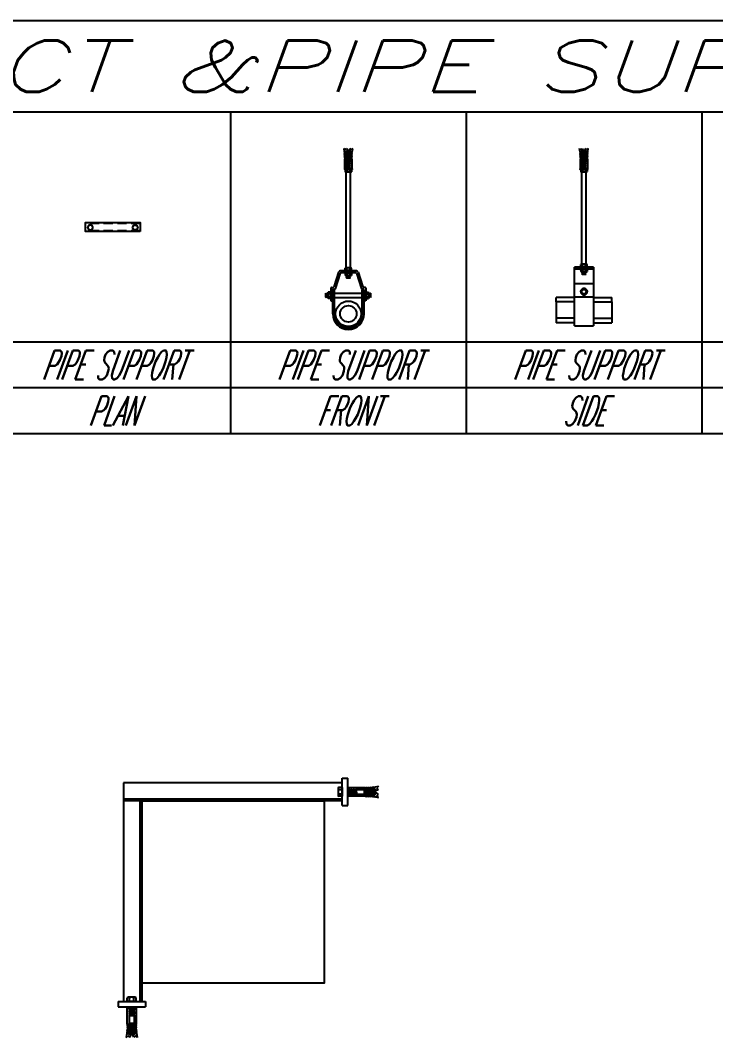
# Model space of a CAD drawing. Header units: millimetres. Extents: x -21221 to 1625077, y -149981 to 356550.
# Drawn here: x 298922 to 317987, y 91761 to 119668 of the extents above; entities that cross this region are included whole.
import ezdxf
from ezdxf.enums import TextEntityAlignment as Align

# ---------------------------------------------------------------- set-up
doc = ezdxf.new("R2010")
doc.units = ezdxf.units.MM
doc.header["$LTSCALE"] = 1000
doc.header["$MEASUREMENT"] = 0
doc.linetypes.add('HIDDEN', pattern=[0.375, 0.25, -0.125])
doc.layers.get('0').update_dxf_attribs({"linetype": 'CONTINUOUS'})
for name, color, linetype in [('DUCT', 3, 'CONTINUOUS'), ('SEC', 4, 'CONTINUOUS'), ('SUPPORT', 31, 'CONTINUOUS')]:
    doc.layers.add(name, color=color, linetype=linetype)
doc.styles.add('dim', font='romans.shx', dxfattribs={"width": 0.7})

# ---------------------------------------------------------------- blocks, each defined once
blk = doc.blocks.new('*U414')
at = {"layer": 'SUPPORT', "linetype": 'Continuous', "ltscale": 500}
for p, q in [((-10.2, 393.9), (-11.8, 403.2)), ((-11.8, 403.2), (-8.3, 399.7)), ((-10.6, 393.9), (10.6, 393.9)), ((-9.7, 390.1), (-10.6, 393.9)), ((-8.3, 399.7), (-4.6, 402.4)), ((-5.2, 374.9), (-6.7, 395)), ((-6.2, 395.9, 51366.3), (6.2, 395.9, 51366.3)), ((-4.6, 402.4), (-2.8, 399)), ((-2.8, 399), (-0.5, 369.2)), ((2.8, 399), (0.5, 369.2)), ((4.6, 402.4), (2.8, 399)), ((8.3, 399.7), (4.6, 402.4)), ((5.2, 374.9), (6.7, 395)), ((11.8, 403.2), (8.3, 399.7)), ((9.7, 390.1), (10.6, 393.9)), ((10.2, 393.9), (11.8, 403.2)), ((-10.6, 390.1), (10.6, 390.1)), ((-9.7, 386.3), (-10.6, 390.1)), ((-10.6, 386.3), (10.6, 386.3)), ((-9.7, 382.5), (-10.6, 386.3)), ((-10.2, 382.5), (10.2, 382.5)), ((-9.3, 378.7), (-10.2, 382.5)), ((9.7, 378.7), (-9.7, 378.7)), ((-8.9, 374.9), (-9.7, 378.7)), ((-9.3, 378.7), (9.3, 378.7)), ((-9.3, 374.9), (9.3, 374.9)), ((-9.3, 346.7), (-9.3, 374.9)), ((-6, 364.7), (6, 365.5)), ((-6, 364.7), (-5.2, 365.5)), ((-5.2, 363.8), (-6, 364.7)), ((-6, 363), (6, 363.8)), ((-6, 363), (-5.2, 363.8)), ((-5.2, 362.1), (-6, 363)), ((-5.2, 365.5), (-5.2, 374.9)), ((5.2, 366.4), (-5.2, 366.4)), ((-5.2, 365.5), (5.2, 366.4)), ((-5.2, 365.5), (5.2, 366.4)), ((-5.2, 363.8), (5.2, 364.7)), ((-5.2, 362.1), (5.2, 363)), ((0.5, 369.2), (-0.5, 369.2)), ((5.2, 366.4), (5.2, 374.9)), ((6, 365.5), (5.2, 366.4)), ((5.2, 364.7), (6, 365.5)), ((6, 363.8), (5.2, 364.7)), ((5.2, 363), (6, 363.8)), ((6, 362.1), (5.2, 363)), ((8.9, 374.9), (9.7, 378.7)), ((9.3, 378.7), (10.2, 382.5)), ((9.3, 374.9), (9.3, 346.7)), ((9.7, 386.3), (10.6, 390.1)), ((9.7, 382.5), (10.6, 386.3)), ((-8.4, 345.4), (-8.4, 339.3)), ((8.4, 345.4), (-8.4, 345.4)), ((-7.4, 338.5), (-8.4, 339.3)), ((7.4, 338.5), (-7.4, 338.5)), ((-6.4, 349.4), (-6.4, 346.7)), ((5.6, 349.4), (-6.4, 349.4)), ((-6, 361.3), (6, 362.1)), ((-6, 361.3), (-5.2, 362.1)), ((-5.2, 360.4), (-6, 361.3)), ((-6, 359.6), (6, 360.4)), ((-6, 359.6), (-5.2, 360.4)), ((-5.2, 358.8), (-6, 359.6)), ((-6, 357.9), (6, 358.8)), ((-6, 357.9), (-5.2, 358.8)), ((-5.2, 357.1), (-6, 357.9)), ((-6, 356.2), (6, 357.1)), ((-6, 356.2), (-5.2, 357.1)), ((-5.2, 355.4), (-6, 356.2)), ((-6, 354.5), (6, 355.4)), ((-6, 354.5), (-5.2, 355.4)), ((-5.2, 353.7), (-6, 354.5)), ((-6, 352.8), (6, 353.7)), ((-6, 352.8), (-5.2, 353.7)), ((-5.2, 352), (-6, 352.8)), ((-6, 351.1), (6, 352)), ((-6, 351.1), (-5.2, 352)), ((-5.2, 350.3), (-6, 351.1)), ((-6, 349.4), (6, 350.3)), ((-6, 349.4), (-5.2, 350.3)), ((-6, 349.4), (-6, 349.4)), ((-6, 75.3), (-6, 338.5)), ((-5.2, 360.4), (5.2, 361.3)), ((-5.2, 358.8), (5.2, 359.6)), ((-5.2, 357.1), (5.2, 357.9)), ((-5.2, 355.4), (5.2, 356.2)), ((-5.2, 353.7), (5.2, 354.5)), ((-5.2, 352), (5.2, 352.8)), ((-5.2, 350.3), (5.2, 351.1)), ((-4.2, 345.4), (-4.2, 339.3)), ((4.2, 345.4), (4.2, 339.3)), ((5.2, 361.3), (6, 362.1)), ((6, 360.4), (5.2, 361.3)), ((5.2, 359.6), (6, 360.4)), ((6, 358.8), (5.2, 359.6)), ((5.2, 357.9), (6, 358.8)), ((6, 357.1), (5.2, 357.9)), ((5.2, 356.2), (6, 357.1)), ((6, 355.4), (5.2, 356.2)), ((5.2, 354.5), (6, 355.4)), ((6, 353.7), (5.2, 354.5)), ((5.2, 352.8), (6, 353.7)), ((6, 352), (5.2, 352.8)), ((5.2, 351.1), (6, 352)), ((6, 350.3), (5.2, 351.1)), ((5.2, 349.4), (6, 350.3)), ((5.6, 349.4), (5.6, 346.7)), ((6, 75.3), (6, 338.5)), ((7.4, 338.5), (8.4, 339.3)), ((8.4, 345.4), (8.4, 339.3))]:
    blk.add_line(p, q, dxfattribs=at)
at = {"layer": 'SUPPORT', "linetype": 'Continuous'}
for p, q in [((-27.1, 63.2), (-39.7, 23.3)), ((-22.7, 60.9), (-36.1, 17.7)), ((20.6, 67.1), (-20.6, 67.1)), ((20.6, 62.2), (-20.6, 62.2)), ((22.7, 60.9), (36.1, 17.7)), ((27.1, 63.2), (39.7, 23.3)), ((-47.8, 20.2), (-47.8, -14.7)), ((-46.4, 21.6), (-41.7, 21.6)), ((-42.9, -50.6), (-42.9, 15)), ((-42.9, 14.7), (-38, 14.7)), ((-41.2, 16.7), (-37.5, 16.7)), ((-38, -50.6), (-38, 14.7)), ((-38, 6), (38, 6)), ((41.2, 16.7), (37.5, 16.7)), ((38, 14.7), (42.9, 14.7)), ((38, -50.6), (38, 14.7)), ((46.4, 21.6), (41.7, 21.6)), ((42.9, -50.6), (42.9, 15)), ((47.8, 20.2), (47.8, -14.7)), ((-47.8, -14.7), (-42.9, -14.7)), ((-38, -6), (38, -6)), ((47.8, -14.7), (42.9, -14.7))]:
    blk.add_line(p, q, dxfattribs=at)
at = {"layer": 'SUPPORT'}
for p, q in [((-7, 75.3), (-8.4, 74.5)), ((-8.4, 68.5), (-8.4, 74.5)), ((8.4, 68.5), (-8.4, 68.5)), ((-8.4, 60.9), (-8.4, 54.9)), ((8.4, 60.9), (-8.4, 60.9)), ((7, 75.3), (-7, 75.3)), ((-4.2, 68.5), (-4.2, 74.5)), ((-4.2, 60.9), (-4.2, 54.9)), ((4.2, 68.5), (4.2, 74.5)), ((4.2, 60.9), (4.2, 54.9)), ((7, 75.3), (8.4, 74.5)), ((8.4, 68.5), (8.4, 74.5)), ((8.4, 60.9), (8.4, 54.9)), ((-7, 54.1), (-8.4, 54.9)), ((7, 54.1), (-7, 54.1)), ((-6.1, 53.9), (-4.5, 54.1)), ((-6, 54.1), (-6.1, 53.9)), ((-6.1, 53.9), (-5.2, 53.2)), ((-6, 52.4), (6, 53.2)), ((-6, 52.4), (-5.2, 53.2)), ((-5.2, 51.5), (-6, 52.4)), ((-6, 50.7), (6, 51.5)), ((-6, 50.7), (-5.2, 51.5)), ((-5.2, 49.8), (-6, 50.7)), ((-6, 49), (6, 49.8)), ((-6, 49), (-5.2, 49.8)), ((-5.3, 48.2), (-6, 49)), ((-5.3, 48.2), (5.9, 48.2)), ((5.2, 54.1), (-5.2, 54.1)), ((-5.2, 53.2), (5.2, 54.1)), ((-5.2, 53.2), (5.2, 54.1)), ((-5.2, 51.5), (5.2, 52.4)), ((-5.2, 49.8), (5.2, 50.7)), ((-3.9, 48.2), (5.2, 49)), ((6, 53.2), (5.2, 54.1)), ((5.2, 52.4), (6, 53.2)), ((6, 51.5), (5.2, 52.4)), ((5.2, 50.7), (6, 51.5)), ((6, 49.8), (5.2, 50.7)), ((5.2, 49), (6, 49.8)), ((5.9, 48.2), (5.2, 49)), ((7, 54.1), (8.4, 54.9)), ((-61.8, 5.9), (-61.1, 5.2)), ((-61.8, -5.3), (-61.8, 5.9)), ((-61.8, -3.9), (-61.1, 5.2)), ((-61.1, -6), (-60.2, 6)), ((-61.1, 5.2), (-60.2, 6)), ((-60.2, 6), (-59.4, 5.2)), ((-60.2, -5.2), (-59.4, 5.2)), ((-59.4, -6), (-58.5, 6)), ((-59.4, 5.2), (-58.5, 6)), ((-58.5, 6), (-57.7, 5.2)), ((-58.5, -5.2), (-57.7, 5.2)), ((-57.7, -6), (-56.8, 6)), ((-57.7, 5.2), (-56.8, 6)), ((-56.8, 6), (-56, 5.2)), ((-56.8, -5.2), (-56, 5.2)), ((-56.8, -5.2), (-56, 5.2)), ((-56, 7), (-55.2, 8.4)), ((-56, 7), (-56, -7)), ((-56, 5.2), (-56, -5.2)), ((-49.2, 8.4), (-55.2, 8.4)), ((-49.2, 4.2), (-55.2, 4.2)), ((-49.2, 8.4), (-49.2, -8.4)), ((49.2, 8.4), (55.2, 8.4)), ((49.2, 8.4), (49.2, -8.4)), ((49.2, 4.2), (55.2, 4.2)), ((56, 7), (55.2, 8.4)), ((56, 7), (56, -7)), ((56.8, 6), (56, 5.2)), ((56, 5.2), (56, -5.2)), ((56.8, -5.2), (56, 5.2)), ((56.8, -5.2), (56, 5.2)), ((57.7, -6), (56.8, 6)), ((57.7, 5.2), (56.8, 6)), ((58.5, 6), (57.7, 5.2)), ((58.5, -5.2), (57.7, 5.2)), ((59.4, -6), (58.5, 6)), ((59.4, 5.2), (58.5, 6)), ((60.2, 6), (59.4, 5.2)), ((60.2, -5.2), (59.4, 5.2)), ((61.1, -6), (60.2, 6)), ((61.1, 5.2), (60.2, 6)), ((61.8, 5.9), (61.1, 5.2)), ((61.8, -3.9), (61.1, 5.2)), ((61.8, -5.3), (61.8, 5.9)), ((-61.8, -5.3), (-61.1, -6)), ((-61.1, -6), (-60.2, -5.2)), ((-60.2, -5.2), (-59.4, -6)), ((-59.4, -6), (-58.5, -5.2)), ((-58.5, -5.2), (-57.7, -6)), ((-57.7, -6), (-56.8, -5.2)), ((-56.1, -6.1), (-56.8, -5.2)), ((-56.1, -6.1), (-56, -4.5)), ((-56, -6), (-56.1, -6.1)), ((-56, -7), (-55.2, -8.4)), ((-49.2, -4.2), (-55.2, -4.2)), ((-49.2, -8.4), (-55.2, -8.4)), ((49.2, -4.2), (55.2, -4.2)), ((49.2, -8.4), (55.2, -8.4)), ((56, -7), (55.2, -8.4)), ((56.1, -6.1), (56, -4.5)), ((56, -6), (56.1, -6.1)), ((56.1, -6.1), (56.8, -5.2)), ((57.7, -6), (56.8, -5.2)), ((58.5, -5.2), (57.7, -6)), ((59.4, -6), (58.5, -5.2)), ((60.2, -5.2), (59.4, -6)), ((61.1, -6), (60.2, -5.2)), ((61.8, -5.3), (61.1, -6))]:
    blk.add_line(p, q, dxfattribs=at)
at = {"layer": 'SUPPORT', "linetype": 'Continuous', "ltscale": 500}
blk.add_lwpolyline([(10, 345.4), (-10, 345.4), (-10, 346.7), (10, 346.7)], close=True, dxfattribs=at)
at = {"layer": 'SUPPORT'}
for points in [[(10, 68.5), (-10, 68.5), (-10, 67.1), (10, 67.1)], [(10, 60.9), (-10, 60.9), (-10, 62.2), (10, 62.2)], [(-49.2, 10), (-49.2, -10), (-47.8, -10), (-47.8, 10)], [(49.2, 10), (49.2, -10), (47.8, -10), (47.8, 10)]]:
    blk.add_lwpolyline(points, close=True, dxfattribs=at)
at = {"layer": 'SUPPORT', "linetype": 'Continuous', "ltscale": 500}
for centre, radius, start, end in [((-5.9, 395.1, 51366.3), 0.846, 110.7967, 184.4577), ((5.9, 395.1, 51366.3), 0.846, 355.5423, 69.2033), ((-6.3, 341.7), 3.11, 227.7922, 312.2078), ((0, 349.8), 11.3, 248.2539, 291.7739), ((6.3, 341.7), 3.11, 227.7922, 312.2078)]:
    blk.add_arc(centre, radius, start, end, dxfattribs=at)
at = {"layer": 'SUPPORT', "linetype": 'Continuous'}
for centre, radius, start, end in [((-20.6, 59.9), 7.26, 90, 152.9999), ((-20.6, 59.9), 2.35, 90, 153), ((20.6, 59.9), 7.26, 27.0001, 90), ((20.6, 59.9), 2.35, 27, 90), ((-46.4, 20.2), 1.41, 90, 180), ((-41.2, 15), 1.76, 90, 180), ((-41.7, 23.8), 2.11, 270, 346.603), ((-37.5, 18.1), 1.41, 270, 342.7546), ((37.5, 18.1), 1.41, 197.2454, 270), ((41.7, 23.8), 2.11, 193.397, 270), ((41.2, 15), 1.76, 0, 90), ((46.4, 20.2), 1.41, 0, 90), ((0, -50.6), 42.9, 180.0001, 360)]:
    blk.add_arc(centre, radius, start, end, dxfattribs=at)
at = {"layer": 'SUPPORT'}
for centre, radius, start, end in [((-6.2, 72.3, -8.6), 3.02, 47.1722, 129.2058), ((0, 64, -8.6), 11.3, 68.2261, 111.7461), ((6.2, 72.3, -8.6), 3.02, 50.7942, 132.8278), ((-6.2, 57.1, -8.6), 3.02, 230.7942, 312.8278), ((0, 65.3, -8.6), 11.3, 248.2539, 291.7739), ((6.2, 57.1, -8.6), 3.02, 227.1722, 309.2058), ((-53, 6.2, -8.6), 3.02, 140.7942, 222.8278), ((-44.7, 0, -8.6), 11.3, 158.2261, 201.7461), ((53, 6.2, -8.6), 3.02, 317.1722, 39.2058), ((44.7, 0, -8.6), 11.3, 338.2539, 21.7739), ((-53, -6.2, -8.6), 3.02, 137.1722, 219.2058), ((53, -6.2, -8.6), 3.02, 320.7942, 42.8278), ((0, -50.6), 38, 180, 0)]:
    blk.add_arc(centre, radius, start, end, dxfattribs=at)
blk = doc.blocks.new('*U413')
at = {"layer": 'SUPPORT', "linetype": 'Continuous', "ltscale": 500}
for p, q in [((-10.2, 383.8), (-11.8, 393.1)), ((-11.8, 393.1), (-8.3, 389.5)), ((-8.3, 389.5), (-4.6, 392.3)), ((-4.6, 392.3), (-2.8, 388.9)), ((4.6, 392.3), (2.8, 388.9)), ((8.3, 389.5), (4.6, 392.3)), ((11.8, 393.1), (8.3, 389.5)), ((10.2, 383.8), (11.8, 393.1)), ((-10.6, 383.8), (10.6, 383.8)), ((-9.7, 380), (-10.6, 383.8)), ((-10.6, 380), (10.6, 380)), ((-9.7, 376.2), (-10.6, 380)), ((-10.6, 376.2), (10.6, 376.2)), ((-9.7, 372.4), (-10.6, 376.2)), ((-10.2, 372.4), (10.2, 372.4)), ((-9.3, 368.6), (-10.2, 372.4)), ((9.7, 368.6), (-9.7, 368.6)), ((-8.9, 364.8), (-9.7, 368.6)), ((-9.3, 368.6), (9.3, 368.6)), ((-9.3, 364.8), (9.3, 364.8)), ((-9.3, 336.6), (-9.3, 364.8)), ((-5.2, 364.8), (-6.7, 384.9)), ((-6.2, 385.7, 51366.3), (6.2, 385.7, 51366.3)), ((-5.2, 355.4), (-5.2, 364.8)), ((-2.8, 388.9), (-0.5, 359.1)), ((2.8, 388.9), (0.5, 359.1)), ((5.2, 364.8), (6.7, 384.9)), ((5.2, 356.2), (5.2, 364.8)), ((8.9, 364.8), (9.7, 368.6)), ((9.3, 368.6), (10.2, 372.4)), ((9.3, 364.8), (9.3, 336.6)), ((9.7, 380), (10.6, 383.8)), ((9.7, 376.2), (10.6, 380)), ((9.7, 372.4), (10.6, 376.2)), ((-8.4, 335.2), (-8.4, 329.2)), ((8.4, 335.2), (-8.4, 335.2)), ((-6.4, 339.3), (-6.4, 336.6)), ((5.6, 339.3), (-6.4, 339.3)), ((-6, 354.6), (6, 355.4)), ((-6, 354.6), (-5.2, 355.4)), ((-5.2, 353.7), (-6, 354.6)), ((-6, 352.9), (6, 353.7)), ((-6, 352.9), (-5.2, 353.7)), ((-5.2, 352), (-6, 352.9)), ((-6, 351.2), (6, 352)), ((-6, 351.2), (-5.2, 352)), ((-5.2, 350.3), (-6, 351.2)), ((-6, 349.5), (6, 350.3)), ((-6, 349.5), (-5.2, 350.3)), ((-5.2, 348.6), (-6, 349.5)), ((-6, 347.8), (6, 348.6)), ((-6, 347.8), (-5.2, 348.6)), ((-5.2, 346.9), (-6, 347.8)), ((-6, 346.1), (6, 346.9)), ((-6, 346.1), (-5.2, 346.9)), ((-5.2, 345.2), (-6, 346.1)), ((-6, 344.4), (6, 345.2)), ((-6, 344.4), (-5.2, 345.2)), ((-5.2, 343.5), (-6, 344.4)), ((-6, 342.7), (6, 343.5)), ((-6, 342.7), (-5.2, 343.5)), ((-5.2, 341.9), (-6, 342.7)), ((-6, 341), (6, 341.9)), ((-6, 341), (-5.2, 341.9)), ((-5.2, 340.2), (-6, 341)), ((-6, 339.3), (6, 340.2)), ((-6, 339.3), (-5.2, 340.2)), ((-6, 339.3), (-6, 339.3)), ((5.2, 356.2), (-5.2, 356.2)), ((-5.2, 355.4), (5.2, 356.2)), ((-5.2, 355.4), (5.2, 356.2)), ((-5.2, 353.7), (5.2, 354.6)), ((-5.2, 352), (5.2, 352.9)), ((-5.2, 350.3), (5.2, 351.2)), ((-5.2, 348.6), (5.2, 349.5)), ((-5.2, 346.9), (5.2, 347.8)), ((-5.2, 345.2), (5.2, 346.1)), ((-5.2, 343.5), (5.2, 344.4)), ((-5.2, 341.9), (5.2, 342.7)), ((-5.2, 340.2), (5.2, 341)), ((-4.2, 335.2), (-4.2, 329.2)), ((0.5, 359.1), (-0.5, 359.1)), ((4.2, 335.2), (4.2, 329.2)), ((6, 355.4), (5.2, 356.2)), ((5.2, 354.6), (6, 355.4)), ((6, 353.7), (5.2, 354.6)), ((5.2, 352.9), (6, 353.7)), ((6, 352), (5.2, 352.9)), ((5.2, 351.2), (6, 352)), ((6, 350.3), (5.2, 351.2)), ((5.2, 349.5), (6, 350.3)), ((6, 348.6), (5.2, 349.5)), ((5.2, 347.8), (6, 348.6)), ((6, 346.9), (5.2, 347.8)), ((5.2, 346.1), (6, 346.9)), ((6, 345.2), (5.2, 346.1)), ((5.2, 344.4), (6, 345.2)), ((6, 343.5), (5.2, 344.4)), ((5.2, 342.7), (6, 343.5)), ((6, 341.9), (5.2, 342.7)), ((5.2, 341), (6, 341.9)), ((6, 340.2), (5.2, 341)), ((5.2, 339.3), (6, 340.2)), ((5.6, 339.3), (5.6, 336.6)), ((8.4, 335.2), (8.4, 329.2)), ((-7.4, 328.4), (-8.4, 329.2)), ((7.4, 328.4), (-7.4, 328.4)), ((-6, 75.3), (-6, 328.4)), ((6, 75.3), (6, 328.4)), ((7.4, 328.4), (8.4, 329.2))]:
    blk.add_line(p, q, dxfattribs=at)
at = {"layer": 'SUPPORT'}
for p, q in [((-26.2, -93.5), (-26.2, 67.1)), ((26.2, 67.1), (-26.2, 67.1)), ((-26.2, 62.2), (26.2, 62.2)), ((-7, 75.3), (-8.4, 74.5)), ((-8.4, 68.5), (-8.4, 74.5)), ((-8.4, 60.9), (-8.4, 54.9)), ((7, 75.3), (-7, 75.3)), ((-4.2, 68.5), (-4.2, 74.5)), ((-4.2, 60.9), (-4.2, 54.9)), ((4.2, 68.5), (4.2, 74.5)), ((4.2, 60.9), (4.2, 54.9)), ((7, 75.3), (8.4, 74.5)), ((8.4, 68.5), (8.4, 74.5)), ((8.4, 60.9), (8.4, 54.9)), ((26.2, 67.1), (26.2, -93.5)), ((-7, 54.1), (-8.4, 54.9)), ((7, 54.1), (-7, 54.1)), ((-6.1, 53.9), (-4.5, 54.1)), ((-6, 54.1), (-6.1, 53.9)), ((-6.1, 53.9), (-5.2, 53.2)), ((-6, 52.4), (6, 53.2)), ((-6, 52.4), (-5.2, 53.2)), ((-5.2, 51.5), (-6, 52.4)), ((-6, 50.7), (6, 51.5)), ((-6, 50.7), (-5.2, 51.5)), ((-5.2, 49.8), (-6, 50.7)), ((-6, 49), (6, 49.8)), ((-6, 49), (-5.2, 49.8)), ((-5.3, 48.2), (-6, 49)), ((-5.3, 48.2), (5.9, 48.2)), ((5.2, 54.1), (-5.2, 54.1)), ((-5.2, 53.2), (5.2, 54.1)), ((-5.2, 53.2), (5.2, 54.1)), ((-5.2, 51.5), (5.2, 52.4)), ((-5.2, 49.8), (5.2, 50.7)), ((-3.9, 48.2), (5.2, 49)), ((6, 53.2), (5.2, 54.1)), ((5.2, 52.4), (6, 53.2)), ((6, 51.5), (5.2, 52.4)), ((5.2, 50.7), (6, 51.5)), ((6, 49.8), (5.2, 50.7)), ((5.2, 49), (6, 49.8)), ((5.9, 48.2), (5.2, 49)), ((7, 54.1), (8.4, 54.9)), ((26.2, 21.6), (-26.2, 21.6)), ((26.2, -14.7), (-26.2, -14.7)), ((-26.2, -93.5), (26.2, -93.5))]:
    blk.add_line(p, q, dxfattribs=at)
at = {"layer": 'SUPPORT', "linetype": 'Continuous', "ltscale": 500}
blk.add_lwpolyline([(10, 335.2), (-10, 335.2), (-10, 336.6), (10, 336.6)], close=True, dxfattribs=at)
at = {"layer": 'SUPPORT'}
for points in [[(10, 68.5), (-10, 68.5), (-10, 67.1), (10, 67.1)], [(10, 60.9), (-10, 60.9), (-10, 62.2), (10, 62.2)], [(-3.5, 8.4), (-8.4, 3.5), (-8.4, -3.5), (-3.5, -8.4), (3.5, -8.4), (8.4, -3.5), (8.4, 3.5), (3.5, 8.4)]]:
    blk.add_lwpolyline(points, close=True, dxfattribs=at)
for radius in [8.36, 6]:
    blk.add_circle((0, 0), radius, dxfattribs=at)
at = {"layer": 'SUPPORT', "linetype": 'Continuous', "ltscale": 500}
for centre, radius, start, end in [((-5.9, 384.9, 51366.3), 0.846, 110.7967, 184.4577), ((5.9, 384.9, 51366.3), 0.846, 355.5423, 69.2033), ((-6.3, 331.5), 3.11, 227.7922, 312.2078), ((0, 339.7), 11.3, 248.2539, 291.7739), ((6.3, 331.5), 3.11, 227.7922, 312.2078)]:
    blk.add_arc(centre, radius, start, end, dxfattribs=at)
at = {"layer": 'SUPPORT'}
for centre, radius, start, end in [((-6.2, 72.3, -8.6), 3.02, 47.1722, 129.2058), ((0, 64, -8.6), 11.3, 68.2261, 111.7461), ((6.2, 72.3, -8.6), 3.02, 50.7942, 132.8278), ((-6.2, 57.1, -8.6), 3.02, 230.7942, 312.8278), ((0, 65.3, -8.6), 11.3, 248.2539, 291.7739), ((6.2, 57.1, -8.6), 3.02, 227.1722, 309.2058)]:
    blk.add_arc(centre, radius, start, end, dxfattribs=at)
blk = doc.blocks.new('9')
at = {"layer": 'SUPPORT', "linetype": 'HIDDEN', "lineweight": -3, "ltscale": 0.1}
for p, q in [((50, 10), (-100, 10)), ((50, -10), (-100, -10))]:
    blk.add_line(p, q, dxfattribs=at)
at = {"layer": 'SUPPORT', "lineweight": -3, "ltscale": 0.1}
blk.add_lwpolyline([(50, -12.5), (-100, -12.5), (-100, 12.5), (50, 12.5)], close=True, dxfattribs=at)
at = {"layer": 'SUPPORT', "lineweight": -3}
for points in [[(-78.9, -1.3), (-82.7, 5.3), (-90.3, 5.3), (-94.1, -1.3), (-90.3, -7.9), (-82.7, -7.9)], [(28.9, -1.3), (32.7, 5.3), (40.3, 5.3), (44.1, -1.3), (40.3, -7.9), (32.7, -7.9)]]:
    blk.add_lwpolyline(points, close=True, dxfattribs=at)
blk = doc.blocks.new('DUCT SUPPORT IN RISER 2 SIDE')
at = {"color": 9}
blk.add_lwpolyline([(-25, 25), (475, 25), (475, -475), (-25, -475)], close=True, dxfattribs=at)
at = {"layer": 'SUPPORT', "lineweight": -3}
for p, q in [((525, 12.5), (525, 87.5)), ((525, 87.5), (540, 87.5)), ((540, 12.5), (540, 87.5)), ((-75, 75), (-75, -525)), ((525, 75), (-75, 75)), ((513.6, 59.1), (513.6, 40.9)), ((525, 62), (515.2, 62)), ((525, 56), (515.2, 56)), ((525, 62), (525, 38)), ((540, 57.7), (542, 57.7)), ((542, 57.7), (543.1, 42.3)), ((542, 57.7), (542, 42.3)), ((542, 57.7), (543.1, 56.6)), ((542, 57.7), (542, 57.7)), ((543.1, 56.6), (544.2, 57.7)), ((543.1, 56.6), (544.2, 43.4)), ((543.2, 62), (543.2, 38)), ((543.2, 62), (587.8, 62)), ((544.2, 57.7), (545.3, 42.3)), ((544.2, 57.7), (545.3, 56.6)), ((545.3, 56.6), (546.3, 57.7)), ((545.3, 56.6), (546.3, 43.4)), ((546.3, 57.7), (547.4, 42.3)), ((546.3, 57.7), (547.4, 56.6)), ((547.4, 56.6), (548.5, 57.7)), ((547.4, 56.6), (548.5, 43.4)), ((548.5, 57.7), (549.6, 42.3)), ((548.5, 57.7), (549.6, 56.6)), ((549.6, 56.6), (550.7, 57.7)), ((549.6, 56.6), (550.7, 43.4)), ((550.7, 57.7), (551.8, 42.3)), ((550.7, 57.7), (551.8, 56.6)), ((551.8, 56.6), (552.9, 57.7)), ((551.8, 56.6), (552.9, 43.4)), ((552.9, 57.7), (554, 42.3)), ((552.9, 57.7), (554, 56.6)), ((554, 56.6), (555.1, 57.7)), ((554, 56.6), (555.1, 43.4)), ((555.1, 57.7), (556.1, 42.3)), ((555.1, 57.7), (556.1, 56.6)), ((556.1, 56.6), (557.2, 57.7)), ((556.1, 56.6), (557.2, 43.4)), ((557.2, 57.7), (558.3, 42.3)), ((557.2, 57.7), (558.3, 56.6)), ((558.3, 56.6), (559.4, 57.7)), ((558.3, 56.6), (559.4, 43.4)), ((559.4, 57.7), (560.5, 42.3)), ((559.4, 57.7), (560.5, 56.6)), ((560.5, 56.6), (561.6, 57.7)), ((560.5, 56.6), (561.6, 43.4)), ((561.6, 57.7), (562.7, 42.3)), ((561.6, 57.7), (562.7, 56.6)), ((562.7, 56.6), (563.8, 43.4)), ((562.7, 56.6), (563.8, 56.6)), ((563.8, 43.4), (563.8, 56.6)), ((563.8, 56.6), (587.8, 56.6)), ((586.2, 56.6), (587.8, 56.6)), ((587.8, 61.4), (592.7, 62.5)), ((587.8, 62), (587.8, 38)), ((587.8, 56.6), (613.7, 58.6)), ((592.7, 61.4), (597.6, 62.5)), ((592.7, 37.5), (592.7, 62.5)), ((597.6, 61.4), (602.5, 62.5)), ((597.6, 37.5), (597.6, 62.5)), ((602.5, 62), (607.4, 63.1)), ((602.5, 37.5), (602.5, 62.5)), ((602.5, 62), (602.5, 38)), ((607.4, 62.5), (612.3, 63.6)), ((607.4, 63.1), (607.4, 36.9)), ((612.3, 63.1), (624.3, 65.2)), ((612.3, 63.6), (612.3, 36.4)), ((614.8, 42.1, 66093.3), (614.8, 57.9, 66093.3)), ((623.2, 55.9), (617, 52.7)), ((624.3, 65.2), (619.7, 60.7)), ((619.7, 60.7), (623.2, 55.9)), ((525, 30), (-75, 30)), ((525, 44), (515.2, 44)), ((525, 38), (515.2, 38)), ((540, 42.3), (542, 42.3)), ((542, 43.4), (543.1, 42.3)), ((543.1, 42.3), (544.2, 43.4)), ((587.8, 38), (543.2, 38)), ((544.2, 43.4), (545.3, 42.3)), ((545.3, 42.3), (546.3, 43.4)), ((546.3, 43.4), (547.4, 42.3)), ((547.4, 42.3), (548.5, 43.4)), ((548.5, 43.4), (549.6, 42.3)), ((549.6, 42.3), (550.7, 43.4)), ((550.7, 43.4), (551.8, 42.3)), ((551.8, 42.3), (552.9, 43.4)), ((552.9, 43.4), (554, 42.3)), ((554, 42.3), (555.1, 43.4)), ((555.1, 43.4), (556.1, 42.3)), ((556.1, 42.3), (557.2, 43.4)), ((557.2, 43.4), (558.3, 42.3)), ((558.3, 42.3), (559.4, 43.4)), ((559.4, 43.4), (560.5, 42.3)), ((560.5, 42.3), (561.6, 43.4)), ((561.6, 43.4), (562.7, 42.3)), ((562.7, 42.3), (563.8, 43.4)), ((563.8, 43.4), (586.2, 43.4)), ((617, 52.7), (582.8, 50)), ((617, 47.3), (582.8, 50)), ((585.1, 55.5), (585.1, 44.5)), ((586.2, 43.4), (587.8, 43.4)), ((587.8, 43.4), (613.7, 41.4)), ((587.8, 38.6), (592.7, 37.5)), ((592.7, 38.6), (597.6, 37.5)), ((597.6, 38.6), (602.5, 37.5)), ((602.5, 38), (607.4, 36.9)), ((607.4, 37.5), (612.3, 36.4)), ((612.3, 36.9), (624.3, 34.8)), ((623.2, 44.1), (617, 47.3)), ((619.7, 39.3), (623.2, 44.1)), ((624.3, 34.8), (619.7, 39.3)), ((525, 25), (-75, 25)), ((-30, 25), (-30, -525)), ((-25, 25), (-25, -525)), ((525, 12.5), (540, 12.5)), ((525, 12.5), (540, 12.5)), ((-90, -525), (-15, -525)), ((-90, -525), (-90, -540)), ((-90, -525), (-90, -540)), ((-64.5, -525), (-64.5, -515.2)), ((-61.3, -525), (-64.5, -525)), ((-43.4, -513.6), (-61.6, -513.6)), ((-43.7, -525), (-61.3, -525)), ((-58.5, -525), (-58.5, -515.2)), ((-46.5, -525), (-46.5, -515.2)), ((-40.5, -525), (-43.7, -525)), ((-40.5, -525), (-40.5, -515.2)), ((-15, -525), (-15, -540)), ((-90, -540), (-15, -540)), ((-40.5, -543.2), (-64.5, -543.2)), ((-64.5, -587.8), (-64.5, -543.2)), ((-60.2, -540), (-60.2, -542)), ((-44.8, -542), (-60.2, -543.1)), ((-44.8, -542), (-60.2, -542)), ((-59.1, -542), (-60.2, -543.1)), ((-60.2, -543.1), (-59.1, -544.2)), ((-44.8, -544.2), (-60.2, -545.3)), ((-59.1, -544.2), (-60.2, -545.3)), ((-60.2, -545.3), (-59.1, -546.3)), ((-44.8, -546.3), (-60.2, -547.4)), ((-59.1, -546.3), (-60.2, -547.4)), ((-60.2, -547.4), (-59.1, -548.5)), ((-44.8, -548.5), (-60.2, -549.6)), ((-59.1, -548.5), (-60.2, -549.6)), ((-60.2, -549.6), (-59.1, -550.7)), ((-44.8, -550.7), (-60.2, -551.8)), ((-59.1, -550.7), (-60.2, -551.8)), ((-60.2, -551.8), (-59.1, -552.9)), ((-44.8, -552.9), (-60.2, -554)), ((-59.1, -552.9), (-60.2, -554)), ((-60.2, -554), (-59.1, -555.1)), ((-44.8, -555.1), (-60.2, -556.1)), ((-59.1, -555.1), (-60.2, -556.1)), ((-60.2, -556.1), (-59.1, -557.2)), ((-44.8, -557.2), (-60.2, -558.3)), ((-59.1, -557.2), (-60.2, -558.3)), ((-45.9, -543.1), (-59.1, -544.2)), ((-45.9, -545.3), (-59.1, -546.3)), ((-45.9, -547.4), (-59.1, -548.5)), ((-45.9, -549.6), (-59.1, -550.7)), ((-45.9, -551.8), (-59.1, -552.9)), ((-45.9, -554), (-59.1, -555.1)), ((-45.9, -556.1), (-59.1, -557.2)), ((-44.8, -542), (-45.9, -543.1)), ((-45.9, -543.1), (-44.8, -544.2)), ((-44.8, -544.2), (-45.9, -545.3)), ((-45.9, -545.3), (-44.8, -546.3)), ((-44.8, -546.3), (-45.9, -547.4)), ((-45.9, -547.4), (-44.8, -548.5)), ((-44.8, -548.5), (-45.9, -549.6)), ((-45.9, -549.6), (-44.8, -550.7)), ((-44.8, -550.7), (-45.9, -551.8)), ((-45.9, -551.8), (-44.8, -552.9)), ((-44.8, -552.9), (-45.9, -554)), ((-45.9, -554), (-44.8, -555.1)), ((-44.8, -555.1), (-45.9, -556.1)), ((-45.9, -556.1), (-44.8, -557.2)), ((-44.8, -557.2), (-45.9, -558.3)), ((-44.8, -540), (-44.8, -542)), ((-44.8, -542), (-44.8, -542)), ((-40.5, -543.2), (-40.5, -587.8)), ((-60.2, -558.3), (-59.1, -559.4)), ((-44.8, -559.4), (-60.2, -560.5)), ((-59.1, -559.4), (-60.2, -560.5)), ((-60.2, -560.5), (-59.1, -561.6)), ((-44.8, -561.6), (-60.2, -562.7)), ((-59.1, -561.6), (-60.2, -562.7)), ((-60.2, -562.7), (-59.1, -563.8)), ((-45.9, -558.3), (-59.1, -559.4)), ((-45.9, -560.5), (-59.1, -561.6)), ((-45.9, -562.7), (-59.1, -563.8)), ((-59.1, -563.8), (-45.9, -563.8)), ((-59.1, -563.8), (-59.1, -586.2)), ((-47, -585.1), (-58, -585.1)), ((-55.2, -617), (-52.5, -582.8)), ((-49.8, -617), (-52.5, -582.8)), ((-45.9, -558.3), (-44.8, -559.4)), ((-44.8, -559.4), (-45.9, -560.5)), ((-45.9, -560.5), (-44.8, -561.6)), ((-44.8, -561.6), (-45.9, -562.7)), ((-45.9, -562.7), (-45.9, -563.8)), ((-45.9, -563.8), (-45.9, -587.8)), ((-65.6, -612.3), (-67.7, -624.3)), ((-65, -607.4), (-66.1, -612.3)), ((-38.9, -612.3), (-66.1, -612.3)), ((-64.5, -602.5), (-65.6, -607.4)), ((-39.4, -607.4), (-65.6, -607.4)), ((-63.9, -587.8), (-65, -592.7)), ((-63.9, -592.7), (-65, -597.6)), ((-65, -592.7), (-40, -592.7)), ((-63.9, -597.6), (-65, -602.5)), ((-65, -597.6), (-40, -597.6)), ((-65, -602.5), (-40, -602.5)), ((-40.5, -587.8), (-64.5, -587.8)), ((-40.5, -602.5), (-64.5, -602.5)), ((-59.1, -587.8), (-61.1, -613.7)), ((-59.1, -586.2), (-59.1, -587.8)), ((-45.9, -586.2), (-45.9, -587.8)), ((-45.9, -587.8), (-43.9, -613.7)), ((-41.1, -587.8), (-40, -592.7)), ((-41.1, -592.7), (-40, -597.6)), ((-41.1, -597.6), (-40, -602.5)), ((-40.5, -602.5), (-39.4, -607.4)), ((-40, -607.4), (-38.9, -612.3)), ((-39.4, -612.3), (-37.3, -624.3)), ((-67.7, -624.3), (-63.2, -619.7)), ((-63.2, -619.7), (-58.4, -623.2)), ((-60.4, -614.8, 66093.3), (-44.6, -614.8, 66093.3)), ((-58.4, -623.2), (-55.2, -617)), ((-46.6, -623.2), (-49.8, -617)), ((-41.8, -619.7), (-46.6, -623.2)), ((-37.3, -624.3), (-41.8, -619.7))]:
    blk.add_line(p, q, dxfattribs=at)
for centre, radius, start, end in [((517.1, 59, 66093.3), 3.56, 122.6685, 237.3315), ((525.4, 50, 66093.3), 11.8, 149.4898, 210.5102), ((586.2, 55.5, 66093.3), 1.09, 90, 180), ((613.8, 57.6, 66093.3), 1.09, 20.7967, 94.4577), ((517.1, 41, 66093.3), 3.56, 122.6685, 237.3315), ((586.2, 44.5, 66093.3), 1.09, 180, 270), ((613.8, 42.4, 66093.3), 1.09, 265.5423, 339.2033), ((-61.5, -517.1, 66093.3), 3.56, 32.6685, 147.3315), ((-52.5, -525.4, 66093.3), 11.8, 59.4898, 120.5102), ((-43.5, -517.1, 66093.3), 3.56, 32.6685, 147.3315), ((-58, -586.2, 66093.3), 1.09, 90, 180), ((-47, -586.2, 66093.3), 1.09, 0, 90), ((-60.1, -613.8, 66093.3), 1.09, 175.5423, 249.2033), ((-44.9, -613.8, 66093.3), 1.09, 290.7967, 4.4577)]:
    blk.add_arc(centre, radius, start, end, dxfattribs=at)

msp = doc.modelspace()

# ---------------------------------------------------------------- linework, layer by layer
at = {"color": 9}
for p, q in [((313613.5, 111944), (313613.5, 112069)), ((314113.5, 112069), (313613.5, 112069)), ((314638.5, 112069), (315138.5, 112069)), ((315138.5, 111944), (315138.5, 112069)), ((313613.5, 111494), (313613.5, 111369)), ((315138.5, 111494), (315138.5, 111369))]:
    msp.add_line(p, q, dxfattribs=at)
at = {"color": 34}
for p, q in [((313613.5, 111944), (313613.5, 111494)), ((314113.5, 111944), (313613.5, 111944)), ((314638.5, 111944), (315138.5, 111944)), ((315138.5, 111944), (315138.5, 111494)), ((314113.5, 111494), (313613.5, 111494)), ((314638.5, 111494), (315138.5, 111494))]:
    msp.add_line(p, q, dxfattribs=at)
for p, q in [((314113.5, 111369), (313613.5, 111369)), ((314638.5, 111369), (315138.5, 111369))]:
    msp.add_line(p, q)
at = {"color": 9}
msp.add_circle((307916.1, 111617.7), 350, dxfattribs=at)
at = {"color": 34}
msp.add_circle((307916.1, 111617.7), 225, dxfattribs=at)
at = {"layer": 'SEC'}
for p, q in [((274085.1, 119667.9), (336985.8, 119667.9)), ((274085.1, 117154.7), (336985.8, 117154.7)), ((304686.1, 117154.7), (304686.1, 108326.6)), ((311146.1, 117154.7), (311146.1, 108326.6)), ((317606, 117154.7), (317606, 108326.6)), ((336985.8, 110839.8), (274085.1, 110839.8)), ((336985.8, 109583.2), (274085.1, 109583.2)), ((336985.8, 108326.6), (274085.1, 108326.6))]:
    msp.add_line(p, q, dxfattribs=at)

# ---------------------------------------------------------------- block references
at = {"xscale": 10, "yscale": 10, "zscale": 10}
msp.add_blockref('DUCT SUPPORT IN RISER 2 SIDE', (302499.7, 98003.4), dxfattribs=at)
at = {"layer": 'DUCT', "xscale": 10, "yscale": 10, "zscale": 10}
msp.add_blockref('9', (301706.2, 113997.3), dxfattribs=at)
at = {"layer": 'SUPPORT', "color": 1, "xscale": 10, "yscale": 10, "zscale": 10}
for name, p in [('*U414', (307916.1, 112123.8)), ('*U413', (314376, 112225.1))]:
    msp.add_blockref(name, p, dxfattribs=at)

# ---------------------------------------------------------------- texts
at = {"style": 'dim', "oblique": 20}
for s, height, width, p in [('DUCT &PIPE SUPPORT', 1400, 1.5, (310147.9, 118411.3)), ('PIPE SUPPORT', 800, 0.5, (301456.2, 110211.5)), ('PIPE SUPPORT', 800, 0.5, (307916.1, 110211.5)), ('PIPE SUPPORT', 800, 0.5, (314376, 110211.5)), ('PLAN', 800, 0.5, (301456.2, 108954.9)), ('FRONT', 800, 0.5, (307916.1, 108954.9)), ('SIDE', 800, 0.5, (314376, 108954.9))]:
    msp.add_text(s, height=height, dxfattribs=dict(at, width=width)).set_placement(p, align=Align.MIDDLE)

doc.saveas('drawing.dxf')
